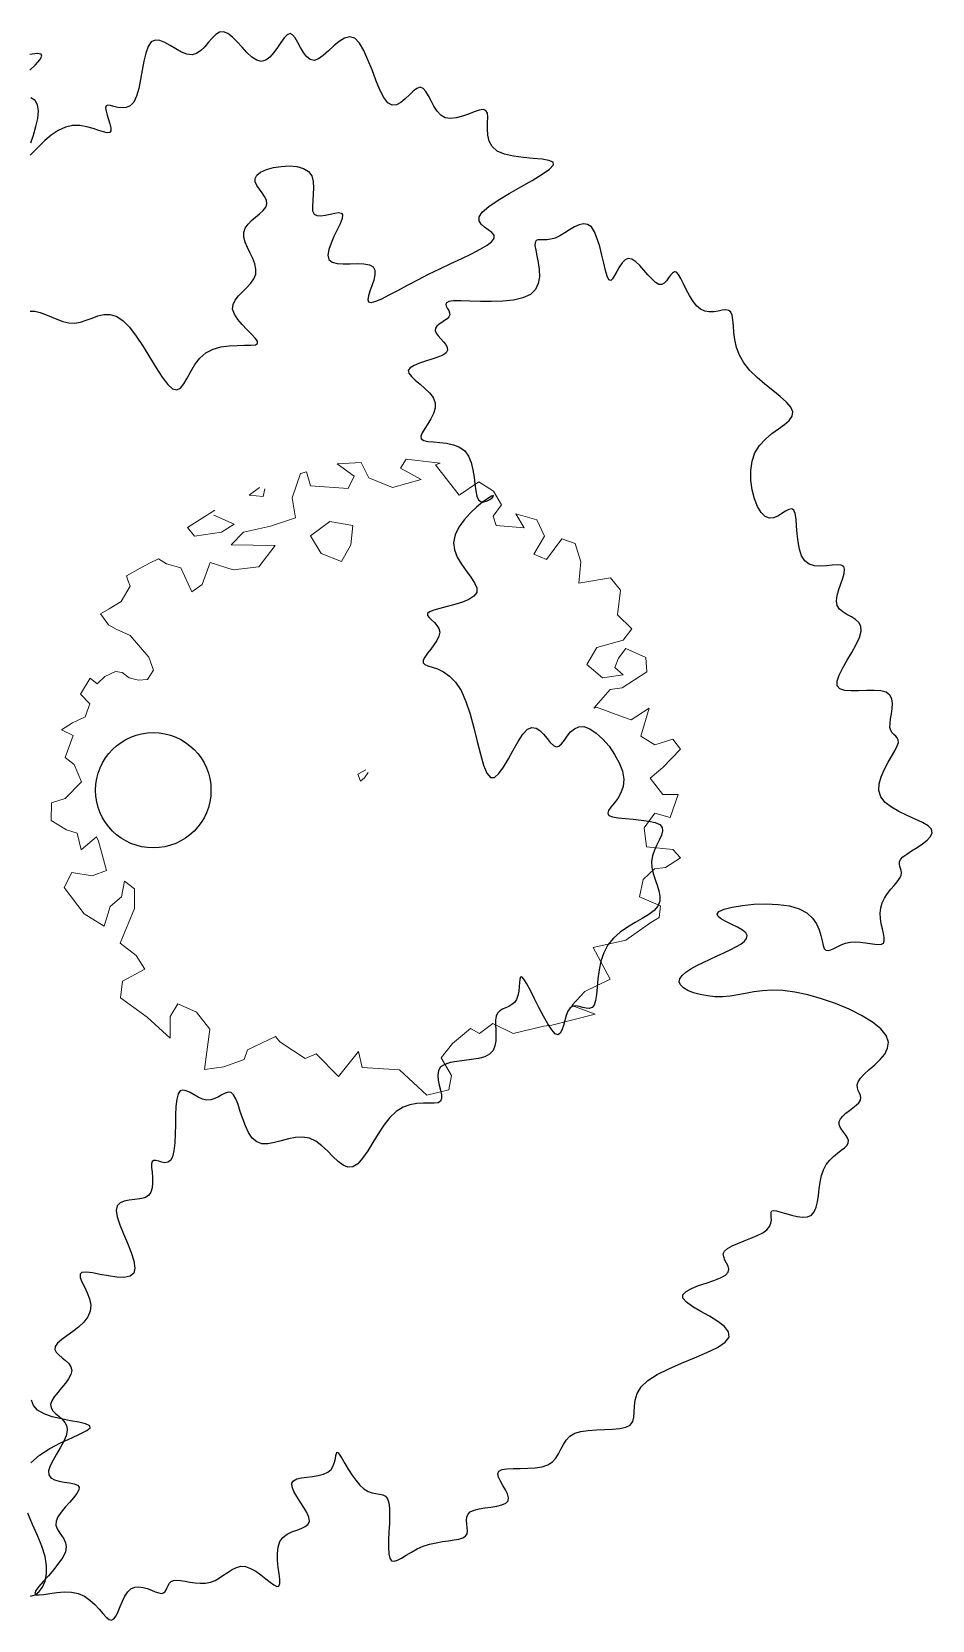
# Model space of a CAD drawing. Extents: x 2080 to 102394, y 2071 to 93424.
# Drawn here: x 86348 to 86520.8, y 79637.6 to 79942.3 of the extents above; entities that cross this region are included whole.
import ezdxf

# ---------------------------------------------------------------- set-up
doc = ezdxf.new("R2010")
doc.units = 0
doc.header["$LTSCALE"] = 20
doc.header["$MEASUREMENT"] = 0
doc.layers.add('Mango tree', color=96, linetype='Continuous', lineweight=5)
doc.layers.add('sappotta', color=114, linetype='Continuous', lineweight=5)
doc.layers.add('PLANTS', color=3, linetype='Continuous')

# ---------------------------------------------------------------- blocks, each defined once
blk = doc.blocks.new('NEEM')
at = {"layer": 'sappotta', "linetype": 'Continuous'}
for p, q in [((0.0031, 1.1323), (-0.083, 1.1274)), ((0.0298, 1.0769), (0.0031, 1.1323)), ((0.1622, 1.1437), (0.1418, 1.1119)), ((0.2828, 1.1298), (0.1622, 1.1437)), ((0.2671, 1.1233), (0.2828, 1.1298)), ((-0.2131, 1.0923), (-0.2421, 1.0068)), ((-0.1911, 1.0989), (-0.2131, 1.0923)), ((-0.177, 1.0484), (-0.1911, 1.0989)), ((-0.083, 1.1274), (-0.0227, 1.0834)), ((-0.0227, 1.0834), (-0.0431, 1.0394)), ((0.1144, 1.0427), (0.0298, 1.0769)), ((0.2162, 1.072), (0.1144, 1.0427)), ((0.1418, 1.1119), (0.2162, 1.072)), ((0.3509, 1.0158), (0.2671, 1.1233)), ((-0.3588, 1.0435), (-0.3956, 1.0158)), ((-0.3956, 1.0158), (-0.3455, 1.0109)), ((-0.3455, 1.0109), (-0.34, 1.0386)), ((-0.0431, 1.0394), (-0.177, 1.0484)), ((0.4207, 1.063), (0.3509, 1.0158)), ((0.4731, 1.0296), (0.4207, 1.063)), ((0.5006, 0.9816), (0.4731, 1.0296)), ((-0.517, 0.9628), (-0.6142, 0.9009)), ((-0.2421, 1.0068), (-0.2303, 0.9351)), ((0.4716, 0.9417), (0.5006, 0.9816)), ((-0.5209, 0.9449), (-0.5209, 0.9449)), ((-0.4489, 0.9131), (-0.5209, 0.9449)), ((-0.4935, 0.8838), (-0.4489, 0.9131)), ((-0.3196, 0.9058), (-0.4152, 0.8838)), ((-0.2303, 0.9351), (-0.3196, 0.9058)), ((-0.1081, 0.9221), (-0.177, 0.8716)), ((-0.0274, 0.9083), (-0.1081, 0.9221)), ((-0.0345, 0.839), (-0.0274, 0.9083)), ((0.4825, 0.9083), (0.4716, 0.9417)), ((0.5813, 0.9001), (0.4825, 0.9083)), ((0.5515, 0.9498), (0.5813, 0.9001)), ((0.6267, 0.9278), (0.5515, 0.9498)), ((0.6541, 0.87), (0.6267, 0.9278)), ((-0.6142, 0.9009), (-0.5891, 0.87)), ((-0.5891, 0.87), (-0.4935, 0.8838)), ((-0.4152, 0.8838), (-0.459, 0.839)), ((-0.177, 0.8716), (-0.1394, 0.8089)), ((0.6157, 0.8064), (0.6541, 0.87)), ((0.7152, 0.8602), (0.6604, 0.7877)), ((0.7622, 0.8439), (0.7152, 0.8602)), ((-0.459, 0.839), (-0.3032, 0.8374)), ((-0.3032, 0.8374), (-0.3611, 0.7616)), ((-0.1394, 0.8089), (-0.0674, 0.7796)), ((-0.0674, 0.7796), (-0.0345, 0.839)), ((0.6604, 0.7877), (0.6157, 0.8064)), ((0.7826, 0.7787), (0.7622, 0.8439)), ((-0.7826, 0.7567), (-0.8304, 0.7291)), ((-0.7489, 0.7739), (-0.7826, 0.7567)), ((-0.7168, 0.7893), (-0.7489, 0.7739)), ((-0.6886, 0.7722), (-0.7168, 0.7893)), ((-0.6384, 0.7576), (-0.6886, 0.7722)), ((-0.5985, 0.672), (-0.6384, 0.7576)), ((-0.5335, 0.7763), (-0.5617, 0.6989)), ((-0.452, 0.7502), (-0.5335, 0.7763)), ((-0.3611, 0.7616), (-0.452, 0.7502)), ((0.7755, 0.7038), (0.7826, 0.7787)), ((-0.8178, 0.6924), (-0.8499, 0.6378)), ((-0.8304, 0.7291), (-0.8264, 0.7144)), ((-0.8264, 0.7144), (-0.8178, 0.6924)), ((-0.5617, 0.6989), (-0.5985, 0.672)), ((0.8883, 0.7225), (0.7755, 0.7038)), ((0.9236, 0.6785), (0.8883, 0.7225)), ((0.9126, 0.5906), (0.9236, 0.6785)), ((-0.8499, 0.6378), (-0.8922, 0.6126)), ((-0.8922, 0.6126), (-0.9228, 0.5938)), ((-0.9228, 0.5938), (-0.8946, 0.5547)), ((0.9643, 0.5409), (0.9126, 0.5906)), ((-0.8946, 0.5547), (-0.868, 0.5401)), ((-0.868, 0.5401), (-0.8178, 0.5173)), ((-0.8178, 0.5173), (-0.752, 0.4399)), ((0.9338, 0.5002), (0.9643, 0.5409)), ((0.8037, 0.4146), (0.8398, 0.4749)), ((0.8398, 0.4749), (0.9338, 0.5002)), ((0.9424, 0.4708), (0.9165, 0.4374)), ((1.0137, 0.4391), (0.9424, 0.4708)), ((-0.752, 0.4399), (-0.7348, 0.3943)), ((0.8601, 0.3666), (0.8037, 0.4146)), ((0.9165, 0.4374), (0.904, 0.404)), ((0.904, 0.404), (0.933, 0.378)), ((1.0176, 0.3886), (1.0137, 0.4391)), ((-0.9604, 0.3657), (-0.9941, 0.3095)), ((-0.9345, 0.3454), (-0.9604, 0.3657)), ((-0.9079, 0.3723), (-0.9345, 0.3454)), ((-0.8695, 0.3894), (-0.9079, 0.3723)), ((-0.846, 0.3861), (-0.8695, 0.3894)), ((-0.821, 0.3674), (-0.846, 0.3861)), ((-0.7881, 0.3592), (-0.821, 0.3674)), ((-0.7567, 0.3609), (-0.7881, 0.3592)), ((-0.7348, 0.3943), (-0.7567, 0.3609)), ((0.933, 0.378), (0.8601, 0.3666)), ((0.9298, 0.3315), (1.0176, 0.3886)), ((-0.9941, 0.3095), (-0.9612, 0.2745)), ((0.8288, 0.259), (0.8875, 0.3258)), ((0.8875, 0.3258), (0.9298, 0.3315)), ((-0.9776, 0.2289), (-1.0231, 0.2077)), ((-0.9612, 0.2745), (-0.9776, 0.2289)), ((0.8382, 0.2623), (0.8288, 0.259)), ((0.9306, 0.2281), (0.8382, 0.2623)), ((0.962, 0.2175), (0.9306, 0.2281)), ((1.0254, 0.259), (0.962, 0.2175)), ((0.9964, 0.1597), (1.0254, 0.259)), ((-1.0231, 0.2077), (-1.0622, 0.1825)), ((-1.0622, 0.1825), (-1.0199, 0.1621)), ((-1.0199, 0.1621), (-1.0489, 0.0839)), ((1.0458, 0.1287), (0.9964, 0.1597)), ((1.1092, 0.1491), (1.0458, 0.1287)), ((1.074, 0.0489), (1.1374, 0.114)), ((1.1374, 0.114), (1.1092, 0.1491)), ((-1.0489, 0.0839), (-1.0168, 0.0595)), ((-1.0168, 0.0595), (-0.991, -0.0024)), ((0.0196, 0.0407), (-0.0094, 0.0244)), ((-0.0094, 0.0244), (0, 0)), ((0, 0), (0.0141, 0.0114)), ((0.0141, 0.0114), (0.0274, 0.031)), ((1.0286, 0.0106), (1.074, 0.0489)), ((1.074, -0.0472), (1.0286, 0.0106)), ((-0.991, -0.0024), (-1.0481, -0.0619)), ((1.1288, -0.0472), (1.074, -0.0472)), ((1.0998, -0.1287), (1.1288, -0.0472)), ((-1.0975, -0.0774), (-1.0983, -0.1401)), ((-1.0481, -0.0619), (-1.0975, -0.0774)), ((-1.0983, -0.1401), (-1.0442, -0.1727)), ((1.0074, -0.1662), (1.0458, -0.114)), ((1.016, -0.2338), (1.0074, -0.1662)), ((1.0458, -0.114), (1.0998, -0.1287)), ((-1.0442, -0.1727), (-1.0066, -0.1849)), ((-1.0066, -0.1849), (-0.9917, -0.2436)), ((-0.9917, -0.2436), (-0.9369, -0.1979)), ((-0.9369, -0.1979), (-0.9298, -0.2134)), ((-0.9298, -0.2134), (-0.9024, -0.3177)), ((1.11, -0.2427), (1.016, -0.2338)), ((1.0834, -0.3063), (1.1367, -0.2729)), ((1.1367, -0.2729), (1.11, -0.2427)), ((-1.0246, -0.325), (-1.0521, -0.378)), ((-0.9526, -0.3364), (-1.0246, -0.325)), ((-0.9024, -0.3177), (-0.9526, -0.3364)), ((1.0043, -0.3495), (1.045, -0.3112)), ((1.045, -0.3112), (1.0834, -0.3063)), ((-1.0521, -0.378), (-0.9816, -0.4708)), ((-0.8484, -0.4114), (-0.8374, -0.3552)), ((-0.8374, -0.3552), (-0.8029, -0.3828)), ((-0.8029, -0.3828), (-0.8029, -0.4521)), ((0.9917, -0.4105), (1.0043, -0.3495)), ((-0.9103, -0.5156), (-0.8883, -0.4456)), ((-0.8883, -0.4456), (-0.8484, -0.4114)), ((1.0662, -0.4431), (0.9917, -0.4105)), ((1.0615, -0.4839), (1.0662, -0.4431)), ((-0.9816, -0.4708), (-0.9103, -0.5156)), ((-0.8029, -0.4521), (-0.8531, -0.5759)), ((0.9432, -0.5653), (1.0317, -0.5026)), ((1.0317, -0.5026), (1.0615, -0.4839)), ((-0.8531, -0.5759), (-0.7967, -0.6191)), ((-0.7967, -0.6191), (-0.7661, -0.668)), ((0.8264, -0.5914), (0.9432, -0.5653)), ((0.8868, -0.7038), (0.8264, -0.5914)), ((-0.7661, -0.668), (-0.8445, -0.7103)), ((-0.8445, -0.7103), (-0.8523, -0.7698)), ((0.7975, -0.747), (0.8868, -0.7038)), ((-0.8523, -0.7698), (-0.7575, -0.8382)), ((0.7512, -0.7967), (0.7975, -0.747)), ((-0.7575, -0.8382), (-0.6753, -0.9123)), ((-0.676, -0.8358), (-0.6486, -0.791)), ((-0.6753, -0.9123), (-0.676, -0.8358)), ((-0.6486, -0.791), (-0.582, -0.8203)), ((-0.582, -0.8203), (-0.5343, -0.8806)), ((0.68, -0.8667), (0.8343, -0.8276)), ((0.8343, -0.8276), (0.7512, -0.7967)), ((-0.5343, -0.8806), (-0.5538, -1.0247)), ((0.3267, -0.9319), (0.3909, -0.8789)), ((0.3909, -0.8789), (0.423, -0.8968)), ((0.423, -0.8968), (0.47, -0.8602)), ((0.47, -0.8602), (0.5429, -0.896)), ((0.5429, -0.896), (0.6518, -0.8708)), ((0.6518, -0.8708), (0.68, -0.8667)), ((-0.4128, -0.9881), (-0.4011, -0.9547)), ((-0.4011, -0.9547), (-0.3016, -0.9074)), ((-0.3016, -0.9074), (-0.2859, -0.9262)), ((-0.2859, -0.9262), (-0.1966, -0.9856)), ((0.2867, -0.9824), (0.3267, -0.9319)), ((-0.5538, -1.0247), (-0.4857, -1.015)), ((-0.4857, -1.015), (-0.4128, -0.9881)), ((-0.1966, -0.9856), (-0.1575, -0.9685)), ((-0.1575, -0.9685), (-0.0783, -1.0492)), ((-0.0783, -1.0492), (-0.0063, -0.9604)), ((-0.0063, -0.9604), (0.0063, -1.0174)), ((0.3235, -1.0459), (0.2867, -0.9824)), ((0.0063, -1.0174), (0.1394, -1.0255)), ((0.1394, -1.0255), (0.2358, -1.1152)), ((0.3141, -1.0964), (0.3235, -1.0459)), ((0.2358, -1.1152), (0.3141, -1.0964))]:
    blk.add_line(p, q, dxfattribs=at)
blk = doc.blocks.new('A$C61665D49')
at = {"layer": 'PLANTS'}
for points in [[(-23.61, 91.9), (-22.7, 91.9), (-21.73, 91.67), (-20.7, 91.28), (-19.62, 90.82), (-18.51, 90.34), (-17.37, 89.93), (-16.23, 89.66), (-15.1, 89.6), (-13.97, 89.79), (-12.86, 90.15), (-11.74, 90.59), (-10.62, 90.99), (-9.48, 91.26), (-8.31, 91.27), (-7.11, 90.93), (-5.87, 90.13), (-4.59, 88.81), (-3.28, 87.08), (-1.97, 85.1), (-0.69, 83.03), (0.55, 81.03), (1.71, 79.25), (2.77, 77.85), (3.7, 77), (4.5, 76.79), (5.2, 77.15), (5.85, 77.95), (6.5, 79.06), (7.19, 80.34), (7.99, 81.66), (8.94, 82.9), (10.09, 83.92), (11.46, 84.62), (12.99, 85.04), (14.57, 85.26), (16.12, 85.34), (17.53, 85.35), (18.72, 85.37), (19.58, 85.46), (20.02, 85.69), (19.98, 86.13), (19.55, 86.74), (18.83, 87.5), (17.96, 88.38), (17.04, 89.32), (16.2, 90.31), (15.56, 91.3), (15.23, 92.26), (15.3, 93.16), (15.7, 94.01), (16.34, 94.83), (17.12, 95.63), (17.93, 96.43), (18.7, 97.25), (19.31, 98.1), (19.66, 99), (19.7, 99.97), (19.48, 100.98), (19.08, 102.01), (18.58, 103.06), (18.07, 104.1), (17.64, 105.12), (17.38, 106.09), (17.36, 106.99), (17.64, 107.82), (18.18, 108.57), (18.87, 109.28), (19.64, 109.94), (20.41, 110.58), (21.07, 111.21), (21.57, 111.84), (21.79, 112.49), (21.7, 113.17), (21.36, 113.88), (20.88, 114.59), (20.35, 115.31), (19.88, 116.02), (19.57, 116.71), (19.53, 117.37), (19.84, 117.99), (20.59, 118.56), (21.69, 119.05), (23.05, 119.44), (24.54, 119.68), (26.07, 119.76), (27.52, 119.64), (28.79, 119.3), (29.77, 118.7), (30.39, 117.84), (30.69, 116.78), (30.76, 115.59), (30.7, 114.36), (30.59, 113.15), (30.52, 112.07), (30.57, 111.17), (30.84, 110.54), (31.37, 110.23), (32.12, 110.19), (33, 110.31), (33.92, 110.52), (34.8, 110.72), (35.55, 110.81), (36.09, 110.73), (36.33, 110.36), (36.23, 109.66), (35.84, 108.68), (35.29, 107.51), (34.67, 106.24), (34.1, 104.94), (33.67, 103.72), (33.49, 102.66), (33.67, 101.84), (34.29, 101.33), (35.25, 101.07), (36.46, 100.99), (37.8, 101), (39.15, 101.03), (40.41, 100.99), (41.46, 100.82), (42.19, 100.42), (42.52, 99.76), (42.52, 98.87), (42.3, 97.85), (41.94, 96.79), (41.57, 95.75), (41.26, 94.83), (41.14, 94.11), (41.3, 93.68), (41.82, 93.59), (42.68, 93.81), (43.84, 94.3), (45.27, 95.01), (46.92, 95.88), (48.76, 96.87), (50.74, 97.93), (52.83, 99), (54.98, 100.05), (57.11, 101.06), (59.17, 102.02), (61.05, 102.93), (62.7, 103.78), (64.03, 104.57), (64.96, 105.29), (65.42, 105.93), (65.37, 106.49), (64.93, 107), (64.27, 107.5), (63.54, 108.01), (62.89, 108.57), (62.5, 109.22), (62.52, 109.98), (63.11, 110.9), (64.38, 111.98), (66.17, 113.18), (68.29, 114.46), (70.54, 115.75), (72.71, 117), (74.61, 118.16), (76.03, 119.16), (76.77, 119.95), (76.69, 120.49), (75.9, 120.84), (74.58, 121.05), (72.89, 121.21), (71.01, 121.38), (69.11, 121.62), (67.37, 122.01), (65.95, 122.61), (64.99, 123.47), (64.42, 124.53), (64.16, 125.7), (64.09, 126.91), (64.12, 128.07), (64.16, 129.1), (64.09, 129.91), (63.82, 130.42), (63.28, 130.58), (62.5, 130.45), (61.54, 130.13), (60.45, 129.71), (59.3, 129.29), (58.14, 128.97), (57.02, 128.84), (56.02, 129), (55.17, 129.5), (54.45, 130.29), (53.84, 131.24), (53.29, 132.26), (52.79, 133.24), (52.3, 134.07), (51.79, 134.64), (51.23, 134.86), (50.59, 134.65), (49.89, 134.11), (49.13, 133.39), (48.33, 132.61), (47.5, 131.94), (46.67, 131.49), (45.84, 131.41), (45.02, 131.84), (44.24, 132.87), (43.48, 134.38), (42.72, 136.21), (41.97, 138.18), (41.19, 140.14), (40.39, 141.92), (39.54, 143.35), (38.64, 144.26), (37.68, 144.55), (36.67, 144.3), (35.64, 143.66), (34.61, 142.8), (33.59, 141.85), (32.61, 140.97), (31.68, 140.3), (30.84, 140), (30.09, 140.17), (29.42, 140.73), (28.82, 141.55), (28.27, 142.51), (27.75, 143.47), (27.25, 144.32), (26.74, 144.92), (26.23, 145.15), (25.68, 144.92), (25.09, 144.32), (24.47, 143.46), (23.81, 142.49), (23.11, 141.51), (22.36, 140.66), (21.57, 140.05), (20.73, 139.83), (19.84, 140.05), (18.92, 140.66), (17.98, 141.53), (17.03, 142.53), (16.09, 143.55), (15.17, 144.47), (14.29, 145.16), (13.46, 145.5), (12.69, 145.42), (11.97, 144.99), (11.27, 144.3), (10.58, 143.49), (9.87, 142.64), (9.12, 141.89), (8.31, 141.32), (7.43, 141.07), (6.45, 141.19), (5.41, 141.61), (4.34, 142.2), (3.26, 142.84), (2.22, 143.42), (1.24, 143.81), (0.37, 143.9), (-0.38, 143.55), (-0.96, 142.7), (-1.43, 141.43), (-1.8, 139.86), (-2.13, 138.12), (-2.45, 136.34), (-2.79, 134.64), (-3.21, 133.16), (-3.75, 132.02), (-4.41, 131.3), (-5.18, 130.96), (-5.99, 130.89), (-6.8, 131), (-7.57, 131.19), (-8.23, 131.37), (-8.75, 131.44), (-9.07, 131.31), (-9.15, 130.9), (-9.05, 130.28), (-8.84, 129.51), (-8.58, 128.67), (-8.33, 127.83), (-8.17, 127.09), (-8.15, 126.5), (-8.36, 126.16), (-8.82, 126.1), (-9.54, 126.28), (-10.46, 126.59), (-11.55, 126.96), (-12.77, 127.29), (-14.09, 127.51), (-15.47, 127.51), (-16.87, 127.22), (-18.25, 126.59), (-19.58, 125.68), (-20.82, 124.64), (-21.92, 123.56), (-22.86, 122.58), (-23.6, 121.81)], [(-23.49, 124.18), (-22.99, 125.69), (-22.52, 127.3), (-22.17, 128.88), (-22.03, 130.31), (-22.19, 131.48), (-22.69, 132.3), (-23.47, 132.83)], [(-23.67, 138.12), (-22.6, 139.16), (-21.77, 140.09), (-21.35, 140.81), (-21.48, 141.24), (-22.28, 141.34), (-23.67, 141.17)], [(-23.57, -154.65), (-22.69, -154.35), (-21.9, -153.75), (-21.24, -152.87), (-20.75, -151.73), (-20.48, -150.35), (-20.47, -148.77), (-20.77, -146.99), (-21.39, -145.05), (-22.23, -142.99), (-23.16, -140.86), (-24.05, -138.69)], [(-23.5, -129.03), (-21.83, -127.59), (-19.86, -126.32), (-17.78, -125.23), (-15.77, -124.29), (-14.02, -123.5), (-12.73, -122.85), (-12.08, -122.32), (-12.2, -121.91), (-12.99, -121.57), (-14.27, -121.27), (-15.87, -120.97), (-17.63, -120.62), (-19.39, -120.2), (-20.96, -119.65), (-22.19, -118.95), (-22.95, -118.06), (-23.34, -117.02)]]:
    blk.add_lwpolyline(points, dxfattribs=at)
blk.add_lwpolyline([(-13.68, -92.5), (-14.04, -92.85), (-14, -93.47), (-13.69, -94.3), (-13.21, -95.3), (-12.69, -96.41), (-12.26, -97.59), (-12.01, -98.79), (-12.08, -99.96), (-12.54, -101.05), (-13.33, -102.06), (-14.34, -103), (-15.45, -103.86), (-16.56, -104.66), (-17.57, -105.4), (-18.36, -106.08), (-18.82, -106.7), (-18.89, -107.28), (-18.62, -107.82), (-18.12, -108.35), (-17.49, -108.88), (-16.82, -109.42), (-16.23, -110), (-15.79, -110.62), (-15.63, -111.32), (-15.8, -112.09), (-16.24, -112.92), (-16.87, -113.78), (-17.6, -114.67), (-18.34, -115.54), (-18.99, -116.38), (-19.48, -117.17), (-19.71, -117.88), (-19.61, -118.5), (-19.26, -119.06), (-18.73, -119.58), (-18.11, -120.1), (-17.49, -120.66), (-16.96, -121.28), (-16.61, -122), (-16.51, -122.85), (-16.74, -123.86), (-17.22, -124.98), (-17.85, -126.17), (-18.55, -127.38), (-19.22, -128.55), (-19.76, -129.64), (-20.07, -130.6), (-20.06, -131.37), (-19.67, -131.93), (-18.97, -132.31), (-18.07, -132.55), (-17.07, -132.72), (-16.08, -132.87), (-15.2, -133.04), (-14.54, -133.3), (-14.21, -133.68), (-14.28, -134.23), (-14.68, -134.93), (-15.32, -135.74), (-16.09, -136.63), (-16.91, -137.56), (-17.68, -138.5), (-18.28, -139.4), (-18.64, -140.25), (-18.68, -141), (-18.47, -141.69), (-18.08, -142.33), (-17.62, -142.97), (-17.18, -143.64), (-16.85, -144.36), (-16.71, -145.17), (-16.87, -146.1), (-17.37, -147.17), (-18.16, -148.32), (-19.11, -149.52), (-20.13, -150.7), (-21.1, -151.8), (-21.93, -152.77), (-22.51, -153.55), (-22.72, -154.09), (-22.5, -154.35), (-21.89, -154.39), (-20.97, -154.28), (-19.82, -154.09), (-18.5, -153.9), (-17.11, -153.79), (-15.71, -153.83), (-14.39, -154.09), (-13.2, -154.62), (-12.14, -155.37), (-11.21, -156.23), (-10.4, -157.13), (-9.68, -157.97), (-9.05, -158.66), (-8.49, -159.11), (-8, -159.24), (-7.56, -158.98), (-7.15, -158.39), (-6.75, -157.58), (-6.34, -156.62), (-5.91, -155.61), (-5.43, -154.64), (-4.9, -153.81), (-4.28, -153.2), (-3.57, -152.88), (-2.79, -152.82), (-1.97, -152.94), (-1.15, -153.18), (-0.35, -153.48), (0.39, -153.78), (1.04, -154), (1.58, -154.09), (1.97, -154), (2.26, -153.75), (2.48, -153.4), (2.66, -152.98), (2.85, -152.55), (3.1, -152.14), (3.43, -151.81), (3.88, -151.6), (4.49, -151.55), (5.24, -151.61), (6.09, -151.75), (7.03, -151.92), (8.01, -152.07), (9.02, -152.15), (10.01, -152.13), (10.97, -151.96), (11.88, -151.6), (12.73, -151.11), (13.54, -150.55), (14.34, -149.99), (15.14, -149.48), (15.96, -149.09), (16.81, -148.89), (17.71, -148.94), (18.67, -149.28), (19.66, -149.85), (20.64, -150.54), (21.57, -151.27), (22.42, -151.94), (23.15, -152.46), (23.72, -152.74), (24.1, -152.67), (24.26, -152.2), (24.25, -151.39), (24.14, -150.32), (23.99, -149.08), (23.86, -147.75), (23.82, -146.43), (23.94, -145.2), (24.28, -144.15), (24.87, -143.34), (25.66, -142.74), (26.57, -142.29), (27.51, -141.93), (28.4, -141.61), (29.16, -141.26), (29.71, -140.82), (29.95, -140.25), (29.84, -139.49), (29.45, -138.58), (28.87, -137.58), (28.2, -136.54), (27.54, -135.51), (26.98, -134.53), (26.63, -133.67), (26.58, -132.97), (26.9, -132.47), (27.54, -132.14), (28.41, -131.92), (29.44, -131.77), (30.55, -131.64), (31.64, -131.47), (32.65, -131.22), (33.5, -130.84), (34.11, -130.29), (34.53, -129.63), (34.78, -128.93), (34.94, -128.24), (35.03, -127.65), (35.12, -127.22), (35.24, -127.02), (35.45, -127.11), (35.78, -127.55), (36.22, -128.27), (36.77, -129.19), (37.4, -130.24), (38.09, -131.33), (38.84, -132.38), (39.62, -133.31), (40.41, -134.03), (41.21, -134.51), (41.99, -134.77), (42.72, -134.92), (43.41, -135.03), (44.01, -135.18), (44.53, -135.46), (44.93, -135.93), (45.2, -136.7), (45.33, -137.79), (45.35, -139.16), (45.31, -140.69), (45.22, -142.29), (45.15, -143.85), (45.13, -145.28), (45.19, -146.48), (45.38, -147.35), (45.73, -147.81), (46.23, -147.91), (46.87, -147.72), (47.64, -147.32), (48.53, -146.78), (49.52, -146.17), (50.6, -145.57), (51.76, -145.04), (52.99, -144.64), (54.24, -144.36), (55.47, -144.16), (56.64, -144), (57.71, -143.84), (58.65, -143.67), (59.4, -143.42), (59.92, -143.09), (60.2, -142.63), (60.29, -142.07), (60.25, -141.44), (60.17, -140.78), (60.11, -140.12), (60.15, -139.49), (60.36, -138.93), (60.81, -138.47), (61.55, -138.13), (62.52, -137.89), (63.62, -137.7), (64.78, -137.54), (65.89, -137.36), (66.87, -137.12), (67.63, -136.8), (68.08, -136.34), (68.16, -135.73), (67.95, -135), (67.55, -134.2), (67.06, -133.37), (66.59, -132.55), (66.23, -131.8), (66.11, -131.15), (66.31, -130.66), (66.91, -130.35), (67.85, -130.19), (69.05, -130.13), (70.41, -130.11), (71.84, -130.08), (73.26, -129.99), (74.58, -129.79), (75.71, -129.42), (76.57, -128.85), (77.23, -128.13), (77.75, -127.29), (78.21, -126.4), (78.68, -125.51), (79.22, -124.68), (79.92, -123.95), (80.85, -123.38), (82.05, -123.02), (83.46, -122.81), (85, -122.71), (86.57, -122.65), (88.09, -122.59), (89.48, -122.46), (90.64, -122.21), (91.49, -121.79), (91.98, -121.14), (92.19, -120.31), (92.26, -119.31), (92.31, -118.19), (92.47, -116.99), (92.86, -115.75), (93.62, -114.49), (94.86, -113.27), (96.66, -112.1), (98.89, -110.99), (101.36, -109.93), (103.86, -108.9), (106.21, -107.89), (108.23, -106.9), (109.71, -105.92), (110.47, -104.93), (110.38, -103.92), (109.58, -102.91), (108.28, -101.91), (106.7, -100.93), (105.03, -99.99), (103.48, -99.09), (102.27, -98.24), (101.6, -97.47), (101.61, -96.78), (102.22, -96.15), (103.28, -95.58), (104.61, -95.05), (106.08, -94.55), (107.53, -94.05), (108.81, -93.55), (109.76, -93.03), (110.27, -92.49), (110.4, -91.91), (110.28, -91.33), (110, -90.73), (109.68, -90.13), (109.43, -89.54), (109.36, -88.97), (109.58, -88.42), (110.16, -87.9), (111.05, -87.41), (112.16, -86.93), (113.39, -86.45), (114.66, -85.96), (115.86, -85.45), (116.92, -84.91), (117.74, -84.34), (118.25, -83.72), (118.5, -83.08), (118.58, -82.46), (118.56, -81.88), (118.51, -81.37), (118.51, -80.97), (118.64, -80.71), (118.98, -80.61), (119.57, -80.7), (120.39, -80.92), (121.36, -81.22), (122.41, -81.52), (123.5, -81.76), (124.54, -81.88), (125.48, -81.82), (126.25, -81.5), (126.81, -80.88), (127.18, -80.01), (127.43, -78.95), (127.6, -77.75), (127.75, -76.47), (127.92, -75.18), (128.17, -73.94), (128.55, -72.8), (129.1, -71.82), (129.78, -70.97), (130.52, -70.25), (131.28, -69.63), (132, -69.08), (132.62, -68.58), (133.09, -68.12), (133.34, -67.65), (133.35, -67.18), (133.17, -66.69), (132.84, -66.19), (132.46, -65.68), (132.07, -65.16), (131.75, -64.63), (131.56, -64.1), (131.57, -63.57), (131.83, -63.04), (132.28, -62.51), (132.88, -61.98), (133.54, -61.46), (134.22, -60.95), (134.84, -60.45), (135.34, -59.96), (135.65, -59.49), (135.74, -59.03), (135.65, -58.58), (135.46, -58.11), (135.25, -57.63), (135.09, -57.11), (135.05, -56.55), (135.21, -55.92), (135.65, -55.23), (136.4, -54.46), (137.37, -53.61), (138.44, -52.68), (139.46, -51.68), (140.32, -50.62), (140.89, -49.49), (141.03, -48.31), (140.61, -47.07), (139.56, -45.78), (137.95, -44.49), (135.89, -43.23), (133.5, -42.03), (130.9, -40.94), (128.22, -40), (125.56, -39.25), (123.06, -38.72), (120.79, -38.45), (118.75, -38.39), (116.9, -38.49), (115.21, -38.7), (113.63, -38.97), (112.13, -39.25), (110.68, -39.48), (109.22, -39.61), (107.75, -39.61), (106.3, -39.47), (104.92, -39.21), (103.66, -38.86), (102.58, -38.42), (101.72, -37.91), (101.14, -37.36), (100.89, -36.77), (101.01, -36.17), (101.45, -35.55), (102.18, -34.92), (103.13, -34.29), (104.25, -33.66), (105.5, -33.03), (106.82, -32.41), (108.16, -31.8), (109.47, -31.21), (110.69, -30.64), (111.79, -30.07), (112.7, -29.52), (113.4, -28.97), (113.82, -28.43), (113.92, -27.9), (113.66, -27.37), (113.01, -26.83), (112.08, -26.3), (111.02, -25.78), (109.96, -25.26), (109.04, -24.75), (108.4, -24.25), (108.18, -23.76), (108.51, -23.28), (109.51, -22.83), (111.05, -22.43), (113.01, -22.1), (115.23, -21.89), (117.58, -21.81), (119.91, -21.91), (122.08, -22.21), (123.94, -22.75), (125.39, -23.54), (126.46, -24.52), (127.22, -25.62), (127.73, -26.77), (128.07, -27.89), (128.31, -28.92), (128.5, -29.77), (128.73, -30.38), (129.05, -30.7), (129.46, -30.76), (129.96, -30.63), (130.55, -30.36), (131.22, -30.02), (131.97, -29.66), (132.8, -29.35), (133.7, -29.14), (134.66, -29.08), (135.64, -29.14), (136.62, -29.27), (137.56, -29.43), (138.41, -29.56), (139.13, -29.61), (139.71, -29.55), (140.08, -29.32), (140.24, -28.88), (140.22, -28.26), (140.09, -27.5), (139.88, -26.61), (139.67, -25.64), (139.51, -24.63), (139.45, -23.59), (139.55, -22.57), (139.85, -21.6), (140.31, -20.68), (140.88, -19.81), (141.5, -19), (142.12, -18.25), (142.69, -17.56), (143.15, -16.93), (143.45, -16.36), (143.55, -15.86), (143.51, -15.41), (143.38, -14.99), (143.23, -14.59), (143.13, -14.18), (143.15, -13.77), (143.36, -13.31), (143.81, -12.81), (144.54, -12.25), (145.49, -11.63), (146.53, -10.97), (147.55, -10.28), (148.45, -9.58), (149.12, -8.87), (149.44, -8.17), (149.3, -7.49), (148.65, -6.83), (147.56, -6.19), (146.17, -5.54), (144.63, -4.85), (143.06, -4.1), (141.6, -3.27), (140.38, -2.34), (139.55, -1.28), (139.19, -0.08), (139.25, 1.22), (139.63, 2.58), (140.22, 3.94), (140.92, 5.26), (141.65, 6.49), (142.29, 7.58), (142.74, 8.49), (142.94, 9.18), (142.92, 9.69), (142.73, 10.08), (142.43, 10.39), (142.08, 10.69), (141.75, 11.03), (141.47, 11.46), (141.32, 12.04), (141.34, 12.79), (141.46, 13.69), (141.63, 14.67), (141.77, 15.67), (141.81, 16.65), (141.67, 17.53), (141.3, 18.26), (140.61, 18.78), (139.58, 19.06), (138.27, 19.15), (136.81, 19.13), (135.32, 19.07), (133.89, 19.05), (132.66, 19.15), (131.73, 19.45), (131.22, 20.02), (131.2, 20.92), (131.59, 22.08), (132.27, 23.45), (133.12, 24.93), (134.02, 26.45), (134.86, 27.93), (135.5, 29.31), (135.83, 30.49), (135.76, 31.44), (135.36, 32.17), (134.71, 32.75), (133.92, 33.25), (133.08, 33.7), (132.28, 34.19), (131.63, 34.76), (131.22, 35.46), (131.1, 36.35), (131.23, 37.38), (131.53, 38.48), (131.9, 39.59), (132.27, 40.65), (132.54, 41.6), (132.63, 42.38), (132.46, 42.92), (131.96, 43.18), (131.19, 43.23), (130.22, 43.16), (129.13, 43.05), (127.99, 42.99), (126.87, 43.07), (125.85, 43.37), (125.01, 43.98), (124.39, 44.96), (123.98, 46.23), (123.71, 47.68), (123.54, 49.2), (123.43, 50.67), (123.31, 52), (123.15, 53.06), (122.88, 53.74), (122.48, 53.99), (121.95, 53.88), (121.31, 53.52), (120.6, 53.06), (119.82, 52.6), (119.01, 52.27), (118.19, 52.2), (117.38, 52.5), (116.61, 53.27), (115.91, 54.44), (115.32, 55.93), (114.88, 57.63), (114.63, 59.45), (114.61, 61.31), (114.87, 63.11), (115.43, 64.75), (116.32, 66.16), (117.44, 67.37), (118.68, 68.41), (119.93, 69.32), (121.07, 70.15), (121.99, 70.94), (122.57, 71.73), (122.7, 72.56), (122.31, 73.46), (121.46, 74.45), (120.27, 75.52), (118.87, 76.66), (117.35, 77.88), (115.84, 79.17), (114.46, 80.53), (113.3, 81.97), (112.47, 83.45), (111.92, 84.96), (111.58, 86.44), (111.4, 87.84), (111.29, 89.12), (111.21, 90.23), (111.07, 91.11), (110.82, 91.73), (110.4, 92.05), (109.83, 92.13), (109.14, 92.07), (108.36, 91.93), (107.52, 91.79), (106.66, 91.75), (105.79, 91.88), (104.97, 92.26), (104.2, 92.94), (103.5, 93.87), (102.85, 94.94), (102.26, 96.08), (101.72, 97.17), (101.23, 98.15), (100.77, 98.91), (100.36, 99.36), (99.97, 99.44), (99.61, 99.22), (99.24, 98.8), (98.87, 98.27), (98.47, 97.73), (98.04, 97.29), (97.55, 97.03), (96.99, 97.05), (96.35, 97.42), (95.65, 98.08), (94.9, 98.9), (94.13, 99.8), (93.35, 100.67), (92.57, 101.39), (91.83, 101.88), (91.13, 102.02), (90.5, 101.75), (89.93, 101.16), (89.41, 100.37), (88.94, 99.51), (88.51, 98.72), (88.12, 98.1), (87.75, 97.8), (87.41, 97.94), (87.08, 98.6), (86.76, 99.69), (86.42, 101.09), (86.06, 102.66), (85.65, 104.28), (85.19, 105.8), (84.66, 107.1), (84.04, 108.06), (83.33, 108.56), (82.54, 108.67), (81.68, 108.47), (80.78, 108.06), (79.86, 107.5), (78.93, 106.91), (78.01, 106.35), (77.12, 105.93), (76.29, 105.69), (75.52, 105.6), (74.83, 105.6), (74.24, 105.61), (73.77, 105.58), (73.43, 105.43), (73.25, 105.09), (73.22, 104.51), (73.37, 103.63), (73.61, 102.51), (73.86, 101.23), (74.04, 99.87), (74.07, 98.5), (73.85, 97.19), (73.3, 96.03), (72.34, 95.1), (70.91, 94.44), (69.11, 94.03), (67.07, 93.82), (64.91, 93.75), (62.76, 93.77), (60.74, 93.83), (58.98, 93.87), (57.62, 93.86), (56.73, 93.73), (56.26, 93.52), (56.11, 93.22), (56.2, 92.86), (56.41, 92.46), (56.67, 92.03), (56.86, 91.61), (56.91, 91.19), (56.73, 90.81), (56.36, 90.45), (55.88, 90.1), (55.36, 89.75), (54.84, 89.4), (54.41, 89.02), (54.13, 88.62), (54.07, 88.18), (54.26, 87.69), (54.65, 87.16), (55.15, 86.61), (55.67, 86.05), (56.12, 85.48), (56.41, 84.93), (56.47, 84.41), (56.2, 83.92), (55.54, 83.47), (54.59, 83.07), (53.45, 82.68), (52.23, 82.3), (51.06, 81.91), (50.04, 81.5), (49.29, 81.05), (48.93, 80.55), (49.02, 79.98), (49.51, 79.35), (50.26, 78.66), (51.17, 77.91), (52.11, 77.09), (52.99, 76.23), (53.68, 75.31), (54.07, 74.33), (54.08, 73.32), (53.78, 72.28), (53.27, 71.25), (52.67, 70.27), (52.08, 69.37), (51.6, 68.57), (51.34, 67.91), (51.41, 67.41), (51.88, 67.1), (52.69, 66.93), (53.75, 66.82), (54.98, 66.72), (56.28, 66.57), (57.57, 66.29), (58.75, 65.82), (59.74, 65.1), (60.48, 64.1), (60.98, 62.86), (61.32, 61.49), (61.54, 60.07), (61.7, 58.69), (61.86, 57.44), (62.08, 56.41), (62.4, 55.7), (62.88, 55.35), (63.44, 55.31), (64.03, 55.49), (64.58, 55.79), (65.01, 56.12), (65.25, 56.4), (65.23, 56.52), (64.89, 56.41), (64.18, 55.98), (63.18, 55.27), (62.01, 54.32), (60.79, 53.17), (59.62, 51.87), (58.63, 50.47), (57.92, 49.01), (57.62, 47.53), (57.79, 46.09), (58.33, 44.69), (59.13, 43.35), (60.03, 42.08), (60.91, 40.89), (61.63, 39.8), (62.06, 38.81), (62.05, 37.95), (61.52, 37.21), (60.56, 36.59), (59.3, 36.07), (57.86, 35.62), (56.38, 35.23), (54.99, 34.88), (53.82, 34.55), (53.01, 34.22), (52.63, 33.88), (52.64, 33.51), (52.92, 33.11), (53.38, 32.67), (53.92, 32.18), (54.43, 31.63), (54.81, 31.01), (54.96, 30.32), (54.8, 29.55), (54.41, 28.73), (53.85, 27.89), (53.23, 27.06), (52.62, 26.27), (52.11, 25.55), (51.8, 24.94), (51.76, 24.46), (52.07, 24.13), (52.68, 23.88), (53.52, 23.62), (54.54, 23.26), (55.66, 22.72), (56.83, 21.91), (57.97, 20.75), (59.04, 19.14), (59.96, 17.04), (60.77, 14.58), (61.49, 11.95), (62.14, 9.33), (62.76, 6.89), (63.37, 4.81), (64.02, 3.27), (64.71, 2.45), (65.48, 2.47), (66.32, 3.2), (67.2, 4.44), (68.12, 6), (69.06, 7.7), (70, 9.34), (70.92, 10.73), (71.8, 11.68), (72.64, 12.05), (73.44, 11.93), (74.18, 11.44), (74.89, 10.73), (75.55, 9.92), (76.17, 9.16), (76.75, 8.58), (77.3, 8.31), (77.82, 8.45), (78.33, 8.92), (78.86, 9.61), (79.43, 10.39), (80.07, 11.17), (80.79, 11.8), (81.64, 12.19), (82.62, 12.21), (83.76, 11.79), (84.99, 10.96), (86.24, 9.81), (87.43, 8.42), (88.51, 6.87), (89.38, 5.25), (89.99, 3.63), (90.25, 2.1), (90.13, 0.71), (89.71, -0.51), (89.1, -1.58), (88.43, -2.5), (87.81, -3.27), (87.36, -3.92), (87.18, -4.43), (87.41, -4.82), (88.11, -5.11), (89.21, -5.3), (90.57, -5.45), (92.09, -5.58), (93.63, -5.73), (95.07, -5.92), (96.29, -6.2), (97.16, -6.6), (97.61, -7.14), (97.69, -7.81), (97.49, -8.6), (97.1, -9.48), (96.62, -10.45), (96.14, -11.49), (95.76, -12.58), (95.57, -13.7), (95.63, -14.84), (95.89, -15.98), (96.26, -17.11), (96.65, -18.23), (96.99, -19.3), (97.19, -20.34), (97.16, -21.31), (96.81, -22.22), (96.09, -23.05), (95.06, -23.83), (93.81, -24.61), (92.42, -25.41), (90.98, -26.28), (89.58, -27.26), (88.3, -28.38), (87.23, -29.67), (86.44, -31.17), (85.89, -32.8), (85.53, -34.49), (85.3, -36.17), (85.15, -37.76), (85.01, -39.18), (84.84, -40.36), (84.57, -41.21), (84.17, -41.69), (83.65, -41.87), (83.05, -41.83), (82.4, -41.68), (81.73, -41.5), (81.08, -41.38), (80.48, -41.44), (79.96, -41.74), (79.55, -42.36), (79.22, -43.22), (78.94, -44.19), (78.68, -45.16), (78.4, -46.01), (78.07, -46.63), (77.65, -46.91), (77.12, -46.71), (76.46, -45.98), (75.68, -44.8), (74.84, -43.32), (73.98, -41.68), (73.13, -40.01), (72.34, -38.45), (71.64, -37.15), (71.09, -36.24), (70.71, -35.83), (70.47, -35.85), (70.33, -36.23), (70.25, -36.86), (70.19, -37.66), (70.1, -38.54), (69.94, -39.39), (69.68, -40.14), (69.28, -40.72), (68.77, -41.14), (68.19, -41.47), (67.59, -41.74), (67.01, -42.02), (66.48, -42.34), (66.06, -42.77), (65.77, -43.34), (65.66, -44.1), (65.66, -45), (65.71, -46), (65.75, -47.04), (65.72, -48.08), (65.55, -49.05), (65.18, -49.92), (64.53, -50.62), (63.58, -51.12), (62.39, -51.45), (61.04, -51.68), (59.63, -51.86), (58.25, -52.03), (56.98, -52.26), (55.91, -52.6), (55.13, -53.1), (54.71, -53.8), (54.58, -54.65), (54.67, -55.6), (54.87, -56.58), (55.1, -57.54), (55.28, -58.42), (55.32, -59.15), (55.13, -59.67), (54.65, -59.95), (53.9, -60.05), (52.94, -60.05), (51.81, -60.04), (50.56, -60.11), (49.25, -60.34), (47.92, -60.82), (46.62, -61.62), (45.4, -62.81), (44.25, -64.28), (43.16, -65.93), (42.12, -67.61), (41.13, -69.21), (40.16, -70.61), (39.22, -71.67), (38.29, -72.27), (37.35, -72.33), (36.41, -71.93), (35.45, -71.2), (34.45, -70.25), (33.41, -69.21), (32.33, -68.2), (31.17, -67.35), (29.95, -66.77), (28.65, -66.55), (27.3, -66.63), (25.93, -66.9), (24.56, -67.26), (23.24, -67.6), (21.99, -67.82), (20.85, -67.81), (19.84, -67.48), (18.99, -66.75), (18.28, -65.69), (17.68, -64.41), (17.16, -63.02), (16.7, -61.62), (16.28, -60.31), (15.85, -59.21), (15.41, -58.43), (14.92, -58.02), (14.38, -57.94), (13.8, -58.11), (13.17, -58.43), (12.5, -58.81), (11.79, -59.17), (11.05, -59.43), (10.27, -59.49), (9.45, -59.3), (8.63, -58.92), (7.82, -58.46), (7.05, -58), (6.34, -57.66), (5.7, -57.52), (5.17, -57.68), (4.77, -58.25), (4.5, -59.28), (4.35, -60.68), (4.27, -62.35), (4.24, -64.15), (4.2, -65.97), (4.12, -67.68), (3.97, -69.17), (3.7, -70.32), (3.3, -71.03), (2.79, -71.38), (2.22, -71.46), (1.62, -71.36), (1.04, -71.19), (0.51, -71.04), (0.09, -71.01), (-0.2, -71.2), (-0.32, -71.68), (-0.31, -72.41), (-0.24, -73.3), (-0.15, -74.29), (-0.12, -75.3), (-0.2, -76.27), (-0.44, -77.12), (-0.91, -77.77), (-1.63, -78.18), (-2.55, -78.41), (-3.57, -78.54), (-4.61, -78.66), (-5.57, -78.84), (-6.37, -79.17), (-6.91, -79.73), (-7.11, -80.61), (-6.92, -81.86), (-6.41, -83.4), (-5.72, -85.12), (-4.96, -86.91), (-4.27, -88.67), (-3.75, -90.3), (-3.53, -91.67), (-3.75, -92.68), (-4.46, -93.26), (-5.6, -93.48), (-7.01, -93.42), (-8.58, -93.19), (-10.16, -92.89), (-11.63, -92.61), (-12.84, -92.44)], close=True, dxfattribs=at)
blk.add_circle((0, 0), 11.07, dxfattribs=at)

msp = doc.modelspace()

# ---------------------------------------------------------------- block references
at = {"layer": 'Mango tree', "linetype": 'Continuous', "xscale": 54.0139201960119, "yscale": 54.0139201960701, "zscale": 54.0139201956975}
msp.add_blockref('NEEM', (86411.096, 79798.548, 0), dxfattribs=at)
at = {"layer": 'PLANTS', "linetype": 'Continuous', "ltscale": 0.5}
msp.add_blockref('A$C61665D49', (86371.357, 79796.81), dxfattribs=at)

doc.saveas('drawing.dxf')
